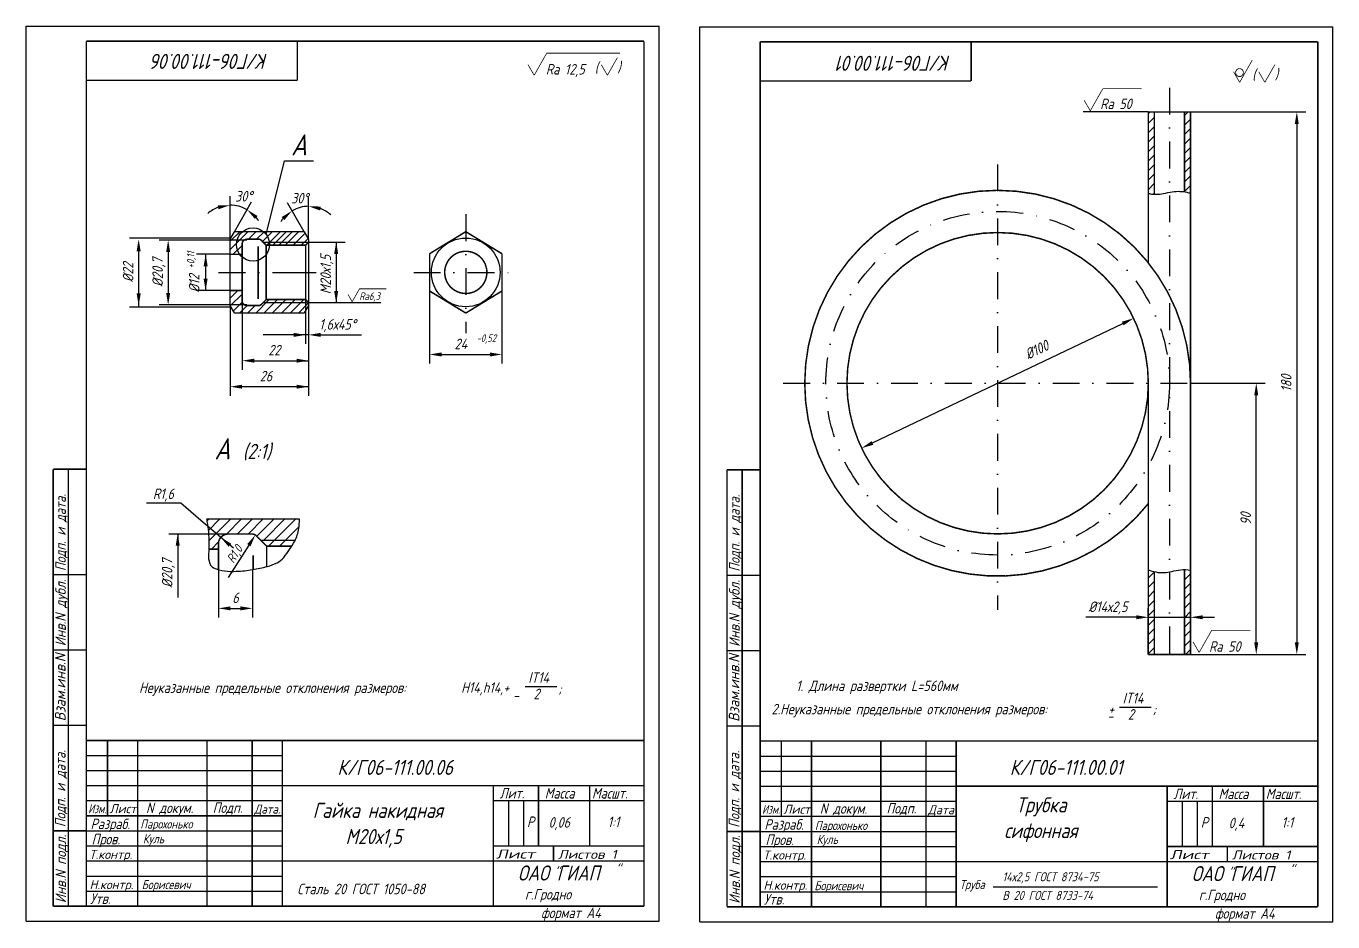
# Model space of a CAD drawing. Extents: x 612 to 1929, y 187 to 790.
# Drawn here: x 1271.7 to 1705.2, y 492.8 to 790 of the extents above; entities that cross this region are included whole.
import ezdxf
from ezdxf.enums import TextEntityAlignment as Align

# ---------------------------------------------------------------- set-up
doc = ezdxf.new("R2010")
doc.units = 0
doc.header["$LTSCALE"] = 0.7
doc.header["$MEASUREMENT"] = 0
doc.linetypes.add('DASHDOT', pattern=[25.4, 12.7, -6.35, 0, -6.35])
doc.layers.get('0').update_dxf_attribs({"linetype": 'CONTINUOUS'})
doc.layers.get('DEFPOINTS').update_dxf_attribs({"linetype": 'CONTINUOUS'})
doc.styles.add('ROMANC', font='romanc', dxfattribs={"width": 0.8, "oblique": 15, "height": 3.5})

# ---------------------------------------------------------------- blocks, each defined once
blk = doc.blocks.new('*X1')
at = {"color": 0}
for p, q in [((599.41, 718.85), (601.41, 720.85)), ((611.41, 721.42), (611.64, 721.64)), ((611.41, 718.28), (613.41, 720.28)), ((599.41, 715.71), (601.41, 717.71)), ((611.41, 715.14), (613.41, 717.14)), ((599.41, 712.57), (601.41, 714.57)), ((599.41, 709.42), (601.41, 711.42)), ((611.41, 711.99), (613.41, 713.99)), ((599.41, 706.28), (601.41, 708.28)), ((611.41, 708.85), (613.41, 710.85)), ((611.41, 705.71), (613.41, 707.71)), ((599.41, 703.14), (601.41, 705.14)), ((611.41, 702.56), (613.41, 704.56)), ((599.41, 699.99), (601.41, 701.99)), ((599.41, 696.85), (601.41, 698.85)), ((611.41, 699.42), (613.41, 701.42)), ((611.41, 696.28), (613.41, 698.28)), ((599.41, 693.71), (601.41, 695.71)), ((611.79, 693.51), (613.41, 695.14))]:
    blk.add_line(p, q, dxfattribs=at)
blk = doc.blocks.new('*X0')
at = {"color": 0}
for p, q in [((599.41, 872.86), (600.06, 873.51)), ((599.41, 869.72), (601.41, 871.72)), ((611.41, 872.29), (612.63, 873.51)), ((599.41, 866.58), (601.41, 868.58)), ((611.41, 869.15), (613.41, 871.15)), ((611.41, 866.01), (613.41, 868.01)), ((599.41, 863.43), (601.41, 865.43)), ((611.41, 862.86), (613.41, 864.86)), ((599.41, 860.29), (601.41, 862.29)), ((599.41, 857.15), (601.41, 859.15)), ((611.41, 859.72), (613.41, 861.72)), ((611.41, 856.58), (613.41, 858.58)), ((599.41, 854.01), (601.41, 856.01)), ((611.41, 853.43), (613.41, 855.43)), ((599.41, 850.86), (601.41, 852.86)), ((611.41, 850.29), (613.41, 852.29)), ((599.41, 847.72), (601.41, 849.72)), ((601.06, 846.22), (601.41, 846.58)), ((611.41, 847.15), (613.41, 849.15))]:
    blk.add_line(p, q, dxfattribs=at)

msp = doc.modelspace()

# ---------------------------------------------------------------- linework, layer by layer
for p, q in [((1271.65, 492.95), (1271.65, 789.95)), ((1271.65, 789.95), (1481.65, 789.95)), ((1481.65, 492.95), (1481.65, 789.95)), ((1495.23, 789.75), (1705.23, 789.75)), ((1495.23, 492.75), (1495.23, 789.75)), ((1705.23, 492.75), (1705.23, 789.75)), ((1644, 761.47), (1622.41, 761.47)), ((1644, 761.47), (1658, 761.47)), ((1351.26, 720.83), (1357.36, 745.23)), ((1357.36, 745.23), (1366.96, 745.23)), ((1350.31, 718.25), (1361.29, 718.25)), ((1350.31, 718.25), (1353.22, 718.25)), ((1351.32, 717.25), (1361.29, 717.25)), ((1361.29, 718.25), (1365.38, 718.25)), ((1350.31, 698.25), (1361.29, 698.25)), ((1350.31, 698.25), (1358.88, 698.25)), ((1350.31, 698.25), (1353.22, 698.25)), ((1351.32, 699.25), (1361.29, 699.25)), ((1361.29, 698.25), (1364.95, 698.25)), ((1323.08, 631.73), (1311.56, 631.73)), ((1349.46, 619.43), (1360.94, 619.43)), ((1349.46, 619.43), (1360.94, 619.43)), ((1351.46, 617.43), (1359.81, 617.43)), ((1437.22, 570.82), (1447.71, 570.82)), ((1634.45, 564.04), (1644.95, 564.04)), ((1431.65, 532.95), (1431.65, 517.95)), ((1436.65, 532.95), (1436.65, 517.95)), ((1655.23, 532.75), (1655.23, 517.75)), ((1660.23, 532.75), (1660.23, 517.75)), ((1592.54, 504.41), (1647.03, 504.41)), ((1271.65, 492.95), (1481.65, 492.95)), ((1495.23, 492.75), (1705.23, 492.75)), ((1495.23, 492.75), (1705.23, 492.75))]:
    msp.add_line(p, q)
at = {"linetype": 'DASHDOT'}
for p, q in [((1651, 769.52), (1651, 577.85)), ((1594, 744.04), (1594, 596.33)), ((1417.53, 727.55), (1417.53, 688.09)), ((1335.52, 708.25), (1361.29, 708.25)), ((1361.29, 708.25), (1367.85, 708.25)), ((1400.24, 708.25), (1432.38, 708.25)), ((1522.89, 671.47), (1674.02, 671.47))]:
    msp.add_line(p, q, dxfattribs=at)
at = {"color": 0, "linetype": 'ByBlock'}
for p, q in [((1651, 761.47), (1696.27, 761.47)), ((1693.27, 757.47), (1693.27, 585.47)), ((1339.31, 719.25), (1339.31, 733.56)), ((1365.38, 719.25), (1365.38, 733.17)), ((1340.76, 721.75), (1346.47, 731.64)), ((1363.94, 721.75), (1358.42, 731.31)), ((1339.31, 719.55), (1305.99, 719.55)), ((1344.91, 718.97), (1315.78, 718.97)), ((1365.38, 718.25), (1377.54, 718.25)), ((1374.54, 718.25), (1374.54, 698.26)), ((1308.99, 715.25), (1308.99, 696.74)), ((1318.78, 715.25), (1318.78, 701.25)), ((1339.31, 714.25), (1328.21, 714.25)), ((1331.21, 714.25), (1331.21, 702.25)), ((1365.38, 708.25), (1365.38, 675.94)), ((1339.31, 702.25), (1328.21, 702.25)), ((1343.32, 701.25), (1343.32, 675.94)), ((1364.38, 699.25), (1364.38, 684.51)), ((1365.38, 698.25), (1365.38, 684.51)), ((1365.65, 698.26), (1389.31, 698.26)), ((1405.53, 702.07), (1405.53, 678.01)), ((1429.53, 702.07), (1429.53, 678.01)), ((1339.31, 696.74), (1305.99, 696.74)), ((1344.91, 697.44), (1315.78, 697.44)), ((1339.31, 697.44), (1339.31, 667.32)), ((1365.38, 691.82), (1365.38, 667.32)), ((1552.48, 651.67), (1635.52, 691.28)), ((1365.38, 687.51), (1350.31, 687.51)), ((1365.38, 687.51), (1364.38, 687.51)), ((1369.38, 687.51), (1382.93, 687.51)), ((1409.53, 681.01), (1425.53, 681.01)), ((1347.32, 678.94), (1365.38, 678.94)), ((1365.38, 670.32), (1343.32, 670.32)), ((1658, 671.47), (1682.81, 671.47)), ((1679.81, 585.47), (1679.81, 667.48)), ((1329.6, 625.94), (1322.93, 631.63)), ((1340.46, 616.7), (1329.6, 625.94)), ((1338.66, 621.43), (1318.95, 621.43)), ((1321.95, 621.43), (1321.95, 601.59)), ((1321.95, 621.43), (1321.95, 609.59)), ((1339.27, 617.71), (1338.66, 618.23)), ((1345.56, 617.74), (1343.41, 614.37)), ((1343.41, 614.37), (1338.72, 607.01)), ((1335.46, 609.59), (1335.46, 593.77)), ((1346.78, 609.63), (1346.78, 593.77)), ((1321.95, 601.59), (1321.95, 600.38)), ((1339.46, 596.77), (1342.78, 596.77)), ((1644, 581.47), (1644, 596.81)), ((1658, 581.47), (1658, 596.81)), ((1640, 593.81), (1623.28, 593.81)), ((1644, 593.81), (1658, 593.81)), ((1662, 593.81), (1666, 593.81)), ((1651, 581.47), (1696.27, 581.47)), ((1661.75, 581.47), (1682.81, 581.47))]:
    msp.add_line(p, q, dxfattribs=at)
at = {"color": 0}
for p, q in [((1339.31, 715.87), (1345.2, 721.75)), ((1339.31, 718.56), (1342.51, 721.75)), ((1345.39, 719.25), (1347.89, 721.75)), ((1348.09, 719.25), (1350.59, 721.75)), ((1350.05, 718.52), (1353.28, 721.75)), ((1351.48, 717.25), (1355.98, 721.75)), ((1353.46, 717.25), (1357.96, 721.75)), ((1355.45, 717.25), (1359.95, 721.75)), ((1357.55, 717.25), (1362.05, 721.75)), ((1360.24, 717.25), (1364.23, 721.25)), ((1340.39, 714.25), (1343.32, 717.17)), ((1362.93, 717.25), (1365.22, 719.54)), ((1339.31, 699.7), (1341.86, 702.25)), ((1339.4, 697.1), (1343.32, 701.01)), ((1340.39, 695.39), (1343.38, 698.38)), ((1347.83, 694.75), (1352.33, 699.25)), ((1350.53, 694.75), (1355.03, 699.25)), ((1353.34, 694.75), (1357.84, 699.25)), ((1356.38, 694.75), (1360.88, 699.25)), ((1359.29, 694.75), (1363.79, 699.25)), ((1361.99, 694.75), (1365.38, 698.15)), ((1342.45, 694.75), (1344.95, 697.25)), ((1345.14, 694.75), (1347.64, 697.25)), ((1331.64, 625.71), (1332.35, 626.43)), ((1332.05, 622.54), (1335.94, 626.43)), ((1334.71, 621.6), (1339.53, 626.43)), ((1338.13, 621.43), (1343.13, 626.43)), ((1341.72, 621.43), (1346.72, 626.43)), ((1345.31, 621.43), (1350.31, 626.43)), ((1348.18, 620.71), (1353.9, 626.43)), ((1350.5, 619.43), (1357.5, 626.43)), ((1352.09, 617.43), (1361.09, 626.43)), ((1332.29, 619.18), (1334.53, 621.43)), ((1355.68, 617.43), (1362.21, 623.96)), ((1333.13, 616.43), (1335.52, 618.82))]:
    msp.add_line(p, q, dxfattribs=at)
at = {"linetype": 'Continuous'}
for p, q in [((1291.65, 547.95), (1356.65, 547.95)), ((1515.23, 547.75), (1580.23, 547.75)), ((1291.65, 542.95), (1356.65, 542.95)), ((1515.23, 542.75), (1580.23, 542.75)), ((1291.65, 537.95), (1356.65, 537.95)), ((1515.23, 537.75), (1580.23, 537.75)), ((1291.65, 522.95), (1356.65, 522.95)), ((1515.23, 522.75), (1580.23, 522.75)), ((1291.65, 517.95), (1356.65, 517.95)), ((1515.23, 517.75), (1580.23, 517.75)), ((1291.65, 512.95), (1356.65, 512.95)), ((1515.23, 512.75), (1580.23, 512.75)), ((1291.65, 507.95), (1356.65, 507.95)), ((1515.23, 507.75), (1580.23, 507.75)), ((1291.65, 502.95), (1356.65, 502.95)), ((1515.23, 502.75), (1580.23, 502.75))]:
    msp.add_line(p, q, dxfattribs=at)
for points, const_width in [([(1291.65, 497.95), (1291.65, 784.95)], 0.5), ([(1291.65, 784.95), (1476.65, 784.95)], 0.5), ([(1361.63, 771.95), (1361.63, 784.95)], 0.5), ([(1476.65, 497.95), (1476.65, 784.95)], 0.5), ([(1515.23, 784.75), (1700.23, 784.75)], 0.5), ([(1515.23, 497.75), (1515.23, 784.75)], 0.5), ([(1585.21, 771.75), (1585.21, 784.75)], 0.5), ([(1700.23, 497.75), (1700.23, 784.75)], 0.5), ([(1440.23, 773.66), (1444.39, 781)], 0.25), ([(1444.39, 781), (1468.75, 781)], 0.3), ([(1438.19, 777.16), (1440.23, 773.66)], 0.25), ([(1462.49, 777.16), (1464.52, 773.66)], 0.25), ([(1464.52, 773.66), (1467.86, 779.55)], 0.25), ([(1674.31, 771.31), (1678.48, 778.65)], 0.25), ([(1682.66, 771.31), (1686, 777.19)], 0.25), ([(1291.63, 771.95), (1361.63, 771.95)], 0.5), ([(1515.21, 771.75), (1585.21, 771.75)], 0.5), ([(1672.28, 774.81), (1674.31, 771.31)], 0.25), ([(1680.63, 774.81), (1682.66, 771.31)], 0.25), ([(1624.74, 761.86), (1628.91, 769.19)], 0.25), ([(1628.91, 769.19), (1641.78, 769.19)], 0.3), ([(1622.71, 765.36), (1624.74, 761.86)], 0.25), ([(1644, 761.47), (1644, 711.42)], 0.5), ([(1658, 761.47), (1644, 761.47)], 0.5), ([(1646, 761.47), (1646, 734.16)], 0.5), ([(1656, 761.47), (1656, 734.99)], 0.5), ([(1658, 761.47), (1658, 581.47)], 0.5), ([(1339.31, 719.25), (1340.76, 721.75)], 0.5), ([(1340.76, 721.75), (1361.29, 721.75)], 0.5), ([(1361.29, 721.75), (1363.94, 721.75)], 0.5), ([(1365.38, 719.25), (1363.94, 721.75)], 0.5), ([(1405.53, 714.44), (1417.53, 721.75)], 0.5), ([(1417.53, 721.75), (1429.53, 714.44)], 0.5), ([(1339.31, 719.25), (1339.31, 708.25)], 0.5), ([(1343.32, 717.65), (1343.32, 698.85)], 0.5), ([(1343.32, 716.75), (1343.32, 699.75)], 0.5), ([(1344.91, 719.25), (1348.9, 719.25)], 0.5), ([(1348.65, 716.88), (1348.65, 699.42)], 0.5), ([(1349.61, 718.96), (1351.32, 717.25)], 0.5), ([(1351.32, 717.25), (1364.38, 717.25)], 0.5), ([(1351.32, 717.25), (1351.32, 699.05)], 0.5), ([(1361.29, 717.25), (1364.38, 717.25)], 0.5), ([(1365.38, 718.25), (1364.38, 717.25)], 0.5), ([(1364.38, 717.25), (1364.38, 699.25)], 0.5), ([(1365.38, 719.25), (1365.38, 708.25)], 0.5), ([(1339.31, 714.25), (1343.32, 714.25)], 0.5), ([(1405.53, 714.44), (1405.53, 702.07)], 0.5), ([(1429.53, 714.44), (1429.53, 702.07)], 0.5), ([(1339.31, 708.25), (1339.31, 697.25)], 0.5), ([(1365.38, 708.25), (1365.38, 697.25)], 0.5), ([(1339.31, 702.25), (1343.32, 702.25)], 0.5), ([(1379.84, 698.52), (1382.25, 702.77)], 0.25), ([(1382.25, 702.77), (1391.13, 702.77)], 0.3), ([(1349.61, 697.54), (1351.32, 699.25)], 0.5), ([(1351.32, 699.25), (1364.38, 699.25)], 0.5), ([(1361.29, 699.25), (1364.38, 699.25)], 0.5), ([(1365.38, 698.25), (1364.38, 699.25)], 0.5), ([(1378.44, 700.93), (1379.84, 698.52)], 0.25), ([(1405.53, 702.07), (1417.53, 694.75)], 0.5), ([(1429.53, 702.07), (1417.53, 694.75)], 0.5), ([(1339.31, 697.25), (1340.76, 694.75)], 0.5), ([(1340.76, 694.75), (1361.29, 694.75)], 0.5), ([(1344.91, 697.25), (1348.9, 697.25)], 0.5), ([(1361.29, 694.75), (1363.94, 694.75)], 0.5), ([(1365.38, 697.25), (1363.94, 694.75)], 0.5), ([(1644, 671.47), (1644, 581.47)], 0.5), ([(1280.65, 497.95), (1280.65, 642.95)], 0.5), ([(1280.65, 642.95), (1291.65, 642.95)], 0.5), ([(1285.65, 497.95), (1285.65, 642.95)], 0.5), ([(1504.23, 497.75), (1504.23, 642.75)], 0.5), ([(1504.23, 642.75), (1515.23, 642.75)], 0.5), ([(1509.23, 497.75), (1509.23, 642.75)], 0.5), ([(1331.52, 626.43), (1362.32, 626.43)], 0.5), ([(1338.66, 621.43), (1346.64, 621.43)], 0.5), ([(1348.05, 620.84), (1351.46, 617.43)], 0.5), ([(1332.26, 616.43), (1335.46, 616.43)], 0.5), ([(1335.46, 618.23), (1335.46, 609.59)], 0.5), ([(1335.46, 616.43), (1335.46, 609.59)], 0.5), ([(1351.46, 617.43), (1359.81, 617.43)], 0.5), ([(1351.46, 617.43), (1351.46, 610.63)], 0.5), ([(1347, 614.36), (1347, 609.66)], 0.5), ([(1280.65, 607.95), (1291.65, 607.95)], 0.5), ([(1504.23, 607.75), (1515.23, 607.75)], 0.5), ([(1646, 608.94), (1646, 581.52)], 0.5), ([(1656, 609.62), (1656, 581.52)], 0.5), ([(1658.83, 585.65), (1660.86, 582.15)], 0.25), ([(1660.86, 582.15), (1665.03, 589.49)], 0.25), ([(1665.03, 589.49), (1677.9, 589.49)], 0.3), ([(1280.65, 582.95), (1291.65, 582.95)], 0.5), ([(1504.23, 582.75), (1515.23, 582.75)], 0.5), ([(1644, 581.47), (1658, 581.47)], 0.5), ([(1280.65, 557.95), (1291.65, 557.95)], 0.5), ([(1504.23, 557.75), (1515.23, 557.75)], 0.5), ([(1291.65, 552.95), (1291.65, 497.95)], 0.5), ([(1298.65, 552.95), (1298.65, 527.95)], 0.5), ([(1308.65, 552.95), (1308.65, 497.95)], 0.5), ([(1331.65, 552.95), (1331.65, 497.95)], 0.5), ([(1346.65, 552.95), (1346.65, 497.95)], 0.5), ([(1356.65, 552.95), (1356.65, 497.95)], 0.5), ([(1515.23, 552.75), (1515.23, 497.75)], 0.5), ([(1522.23, 552.75), (1522.23, 527.75)], 0.5), ([(1532.23, 552.75), (1532.23, 497.75)], 0.5), ([(1555.23, 552.75), (1555.23, 497.75)], 0.5), ([(1570.23, 552.75), (1570.23, 497.75)], 0.5), ([(1580.23, 552.75), (1580.23, 497.75)], 0.5), ([(1426.65, 537.95), (1426.65, 497.95)], 0.5), ([(1441.65, 537.95), (1441.65, 517.95)], 0.5), ([(1458.65, 537.95), (1458.65, 517.95)], 0.5), ([(1650.23, 537.75), (1650.23, 497.75)], 0.5), ([(1665.23, 537.75), (1665.23, 517.75)], 0.5), ([(1682.23, 537.75), (1682.23, 517.75)], 0.5), ([(1280.65, 522.95), (1291.65, 522.95)], 0.5), ([(1504.23, 522.75), (1515.23, 522.75)], 0.5), ([(1446.65, 517.95), (1446.65, 512.95)], 0.5), ([(1670.23, 517.75), (1670.23, 512.75)], 0.5), ([(1356.65, 512.95), (1476.65, 512.95)], 0.5), ([(1580.23, 512.75), (1700.51, 512.75)], 0.5), ([(1580.23, 512.75), (1700.23, 512.75)], 0.5), ([(1280.65, 497.95), (1476.65, 497.95)], 0.5), ([(1291.65, 497.95), (1476.65, 497.95)], 0.5), ([(1504.23, 497.75), (1700.23, 497.75)], 0.5), ([(1504.23, 497.75), (1700.23, 497.75)], 0.5), ([(1515.23, 497.75), (1700.23, 497.75)], 0.5)]:
    msp.add_lwpolyline(points, dxfattribs=dict(const_width=const_width))
for points, const_width in [([(1675.54, 774.54, 1.02775), (1672.98, 774.54, 1.02775)], 0.3), ([(1675.54, 774.54, -1.02775), (1672.98, 774.54, -1.02775)], 0.3), ([(1530, 671.47, -1), (1658, 671.47, -1)], 0.5), ([(1544, 671.47, -1), (1644, 671.47, -1)], 0.5), ([(1344.91, 719.25, 0.414214), (1343.32, 717.65, 0.414214)], 0.5), ([(1349.61, 718.96, 0.198912), (1348.9, 719.25, 0.198912)], 0.5), ([(1410.53, 708.25, -1), (1424.53, 708.25, -1)], 0.5), ([(1410.53, 708.25, 1), (1424.53, 708.25, 1)], 0.5), ([(1343.32, 698.85, 0.414214), (1344.91, 697.25, 0.414214)], 0.5), ([(1348.9, 697.25, 0.198912), (1349.61, 697.54, 0.198912)], 0.5), ([(1530, 671.47, 0.709188), (1644, 631.53, 1)], 0.5), ([(1544, 671.47, 1), (1644, 671.47, 1)], 0.5), ([(1338.66, 621.43, 0.414214), (1335.46, 618.23, 0.414214)], 0.5), ([(1348.05, 620.84, 0.198912), (1346.64, 621.43, 0.198912)], 0.5)]:
    msp.add_lwpolyline(points, format="xyb", dxfattribs=dict(const_width=const_width))
for points in [[(1644, 734.46, 0.005268), (1644.39, 734.37, 0.069654), (1647.18, 734.17, 0.045006), (1649.71, 734.57, -0.037919), (1652.71, 735.09, -0.090658), (1657.35, 734.69, -0.007944), (1658, 734.51)], [(1331.52, 626.43, -0.002335), (1331.65, 625.63, -0.012135), (1332.11, 622.03, -0.047304), (1332.16, 614.87, 0.1054), (1332.56, 611.66, 0.19608), (1333.78, 610.26, 0.090842), (1337.52, 609.18, 0.037429), (1341.39, 609.07, 0.026758), (1346.78, 609.63, 0.028786), (1351.68, 610.69, 0.042114), (1354.9, 611.88, 0.112733), (1357.12, 613.62, 0.047811), (1360.77, 619.1, 0.088406), (1362.13, 623.27, 0.039853), (1362.32, 626.43)], [(1644, 609.53, 0.033613), (1646.44, 608.84, 0.069654), (1649.23, 608.64, 0.045006), (1651.76, 609.04, -0.037919), (1654.76, 609.56, -0.062844), (1658, 609.46, -0.070612)]]:
    msp.add_lwpolyline(points, format="xyb")
at = {"linetype": 'Continuous', "const_width": 0.5}
for points in [[(1291.65, 552.95), (1476.65, 552.95)], [(1515.23, 552.75), (1700.23, 552.75)], [(1356.65, 537.95), (1476.65, 537.95)], [(1580.23, 537.75), (1700.23, 537.75)], [(1291.65, 532.95), (1356.65, 532.95)], [(1426.65, 532.95), (1476.65, 532.95)], [(1515.23, 532.75), (1580.23, 532.75)], [(1650.23, 532.75), (1700.23, 532.75)], [(1291.65, 527.95), (1356.65, 527.95)], [(1515.23, 527.75), (1580.23, 527.75)], [(1426.65, 517.95), (1476.65, 517.95)], [(1650.23, 517.75), (1700.23, 517.75)]]:
    msp.add_lwpolyline(points, dxfattribs=at)
at = {"linetype": 'DASHDOT'}
msp.add_circle((1594, 671.47), 57, dxfattribs=at)
for centre, radius in [((1346.93, 717.51), 5.5), ((1417.53, 708.25), 11.39)]:
    msp.add_circle(centre, radius)
at = {"color": 0, "linetype": 'ByBlock'}
for centre, radius, start, end in [((1339.31, 719.25), 11.3, 110.3834, 130.7667), ((1339.31, 719.25), 11.3, 60, 90), ((1365.38, 719.25), 10.92, 90, 120), ((1365.38, 719.25), 10.92, 47.7807, 68.8903), ((1339.31, 719.25), 11.3, 32.9343, 39.6166), ((1365.4, 719.25), 10.92, 141.1097, 147.2261)]:
    msp.add_arc(centre, radius, start, end, dxfattribs=at)
for points in [[(1692.6, 757.47), (1693.93, 757.47), (1693.27, 761.47)], [(1335.26, 730.5), (1335.5, 729.19), (1339.31, 730.56)], [(1347.59, 725.95), (1348.45, 726.97), (1344.97, 729.04)], [(1356.45, 726.61), (1357.32, 725.6), (1359.92, 728.71)], [(1369.19, 728.78), (1369.44, 730.09), (1365.38, 730.17)], [(1308.32, 715.25), (1309.66, 715.25), (1308.99, 719.25)], [(1318.11, 714.97), (1319.44, 714.97), (1318.78, 718.97)], [(1373.87, 714.38), (1375.2, 714.38), (1374.54, 718.38)], [(1330.54, 710.28), (1331.88, 710.28), (1331.21, 714.28)], [(1330.54, 706.21), (1331.88, 706.21), (1331.21, 702.21)], [(1308.32, 701.25), (1309.66, 701.25), (1308.99, 697.25)], [(1318.11, 701.44), (1319.44, 701.44), (1318.78, 697.44)], [(1373.87, 702.03), (1375.2, 702.03), (1374.54, 698.03)], [(1635.8, 690.68), (1635.23, 691.89), (1639.13, 693.01)], [(1360.38, 688.18), (1360.38, 686.84), (1364.38, 687.51)], [(1369.38, 688.18), (1369.38, 686.84), (1365.38, 687.51)], [(1409.53, 681.68), (1409.53, 680.34), (1405.53, 681.01)], [(1425.53, 681.68), (1425.53, 680.34), (1429.53, 681.01)], [(1347.32, 679.61), (1347.32, 678.28), (1343.32, 678.94)], [(1361.38, 679.61), (1361.38, 678.28), (1365.38, 678.94)], [(1343.32, 670.99), (1343.32, 669.65), (1339.31, 670.32)], [(1361.38, 670.99), (1361.38, 669.65), (1365.38, 670.32)], [(1679.14, 667.48), (1680.47, 667.48), (1679.81, 671.47)], [(1552.77, 651.06), (1552.2, 652.27), (1548.87, 649.94)], [(1321.28, 617.55), (1322.61, 617.55), (1321.95, 621.55)], [(1338.84, 617.2), (1339.71, 618.22), (1336.23, 620.3)], [(1346.12, 617.38), (1345, 618.1), (1347.71, 621.12)], [(1339.46, 597.44), (1339.46, 596.1), (1335.46, 596.77)], [(1342.78, 597.44), (1342.78, 596.1), (1346.78, 596.77)], [(1640, 594.48), (1640, 593.15), (1644, 593.81)], [(1662, 594.48), (1662, 593.15), (1658, 593.81)], [(1679.14, 585.47), (1680.47, 585.47), (1679.81, 581.47)], [(1692.6, 585.47), (1693.93, 585.47), (1693.27, 581.47)]]:
    msp.add_solid(points, dxfattribs=at)
at = {"layer": 'DEFPOINTS', "color": 0, "linetype": 'ByBlock'}
for p in [(1661.75, 761.47), (1341.34, 730.37), (1344.15, 728.96), (1363.84, 730.06), (1340.76, 721.75), (1340.76, 721.75), (1363.94, 721.75), (1339.31, 719.25), (1339.31, 719.25), (1339.31, 719.25), (1339.31, 719.25), (1339.31, 719.25), (1344.91, 719.25), (1365.38, 719.25), (1365.38, 719.25), (1365.38, 718.25), (1339.31, 715.25), (1339.31, 708.25), (1339.31, 708.25), (1365.38, 708.25), (1331.21, 701.25), (1339.31, 701.25), (1364.38, 699.25), (1365.38, 699.25), (1365.38, 698.25), (1374.54, 699.25), (1405.53, 702.07), (1429.53, 702.07), (1339.31, 697.25), (1343.32, 695.82), (1344.91, 697.25), (1339.31, 691.82), (1365.38, 691.82), (1365.38, 691.82), (1639.13, 693.01), (1364.38, 687.51), (1429.53, 681.01), (1365.38, 678.94), (1339.31, 670.32), (1661.75, 671.47), (1679.81, 671.47), (1548.87, 649.94), (1336.23, 620.3), (1338.66, 621.43), (1347.71, 621.12), (1338.66, 618.23), (1346.64, 619.43), (1321.95, 609.59), (1335.46, 609.59), (1335.46, 609.59), (1346.78, 609.63), (1341.05, 599.43), (1341.05, 599.43), (1346.78, 596.77), (1658, 593.81), (1644, 581.47), (1658, 581.47), (1661.75, 581.47), (1661.75, 581.47), (1693.27, 581.47)]:
    msp.add_point(p, dxfattribs=at)

# ---------------------------------------------------------------- block references
for name in ['*X0', '*X1']:
    msp.add_blockref(name, (1044.58, -112.03))

# ---------------------------------------------------------------- texts
at = {"style": 'ROMANC', "oblique": 15, "width": 0.8}
for s, height, rotation, p in [('К/Г06-111.00.06', 5, 180, (1351.92, 780.75)), ('К/Г06-111.00.01', 5, 180, (1578.44, 780.13)), ('Подп. и дата.', 3.5, 90, (1284.83, 609.14)), ('Подп. и дата.', 3.5, 90, (1508.41, 608.94)), ('Подп. и дата.', 3.5, 90, (1284.73, 524.18)), ('Подп. и дата.', 3.5, 90, (1508.31, 523.98))]:
    msp.add_text(s, height=height, rotation=rotation, dxfattribs=at).set_placement(p)
at = {"color": 0, "linetype": 'ByBlock', "style": 'ROMANC', "oblique": 15, "width": 0.8}
for s, height, p in [('Ra 12,5', 3.5, (1450.54, 775.64)), ('Ra 50', 3.5, (1633.25, 764.17)), ('А', 7, (1362.18, 750.54)), ('30%%D', 3.5, (1343.84, 733.5)), ('30%%d', 3.5, (1362.44, 732.87)), ('Ra6,3', 2.5, (1385.64, 700.35)), ('1,6х45%%D', 3.5, (1374.97, 691.01)), ('24', 3.5, (1415.89, 684.51)), ('-0,52', 2.5, (1424.36, 686.43)), ('22', 3.5, (1353.98, 682.44)), ('26', 3.5, (1351.22, 673.82)), ('А', 7, (1336.75, 649.7)), ('(2:1)', 5, (1348.21, 648.86)), ('R1,6', 3.5, (1317.19, 634.78)), ('6', 3.5, (1341.12, 600.27)), ('%%C14х2,5', 3.5, (1630.61, 597.31)), ('Ra 50', 3.5, (1669.37, 584.12)), ('1. Длина развертки L=560мм', 3.5, (1553.93, 571.08))]:
    msp.add_text(s, height=height, dxfattribs=at).set_placement(p, align=Align.MIDDLE_CENTER)
at = {"style": 'ROMANC', "oblique": 15, "width": 0.8}
for s, height, p in [('(', 3.5, (1460.34, 774.49)), (')', 3.5, (1467.83, 774.63)), (')', 3.5, (1685.97, 772.27)), ('(', 3.5, (1678.48, 772.14)), ('IT14', 3.5, (1438.27, 572.05)), ('Неуказанные предельные отклонения размеров:', 3.5, (1309.12, 568.7)), ('H14,h14,+', 3.5, (1416, 568.74)), ('2', 3.5, (1440.02, 566.63)), (';', 3.5, (1448.24, 568.38)), ('IT14', 3.5, (1635.5, 565.26)), ('-', 3.5, (1433.17, 566.1)), ('2.Неуказанные предельные отклонения размеров:', 3.5, (1518.98, 561.6)), ('+', 3.5, (1630.7, 561.65)), (';', 3.5, (1645.47, 561.6)), ('-', 3.5, (1630.4, 559.32)), ('2', 3.5, (1637.25, 559.85)), ('К/Г06-111.00.06', 5, (1374.93, 541.51)), ('К/Г06-111.00.01', 5, (1598.04, 541.51)), ('Лит.', 3.5, (1428.75, 533.67)), ('Масса', 3.5, (1443.72, 533.67)), ('Масшт.', 3.5, (1459.38, 533.67)), ('Трубка ', 5, (1600.09, 529.09)), ('Лит.', 3.5, (1652.33, 533.47)), ('Масса', 3.5, (1667.3, 533.47)), ('Масшт.', 3.5, (1682.96, 533.47)), ('N докум.', 3.5, (1311.43, 528.83)), ('Подп.', 3.5, (1333.55, 528.89)), ('Гайка накидная ', 5, (1366.75, 527.25)), ('N докум.', 3.5, (1535.01, 528.63)), ('Подп.', 3.5, (1557.12, 528.69)), ('Разраб.', 3.5, (1293.02, 523.52)), ('Парохонько', 3, (1309.51, 523.71)), ('Р', 3.5, (1437.82, 524.21)), ('0,06', 3.5, (1444.99, 524.01)), ('1:1', 3.5, (1464.61, 524.21)), ('Разраб.', 3.5, (1516.6, 523.32)), ('Парохонько', 3, (1533.36, 523.23)), ('сифонная ', 5, (1596.21, 520.55)), ('Р', 3.5, (1661.4, 524.01)), ('0,4', 3.5, (1670.64, 523.81)), ('1:1', 3.5, (1688.19, 524.01)), ('Пров.', 3.5, (1293.39, 518.46)), ('Куль', 3, (1310.4, 518.81)), ('М20х1,5', 5, (1377.63, 518.56)), ('Пров.', 3.5, (1516.97, 518.26)), ('Куль', 3, (1533.98, 518.61)), ('"', 3.5, (1467.14, 507.98)), ('"', 3.5, (1690.72, 507.78)), ('ОАО ГИАП', 5, (1434.82, 506.46)), ('"', 3.5, (1446.84, 507.11)), ('14х2,5 ГОСТ 8734-75', 3, (1595.59, 506.21)), ('ОАО ГИАП', 5, (1658.4, 506.26)), ('"', 3.5, (1670.42, 506.91)), ('Борисевич', 3, (1310, 503.62)), ('Сталь 20 ГОСТ 1050-88', 3.5, (1361.63, 501.92)), ('г.Гродно', 3.5, (1437.19, 500.15)), ('Борисевич', 3, (1533.19, 503.26)), ('Труба ', 3, (1581.38, 503.63)), ('В 20 ГОСТ 8733-74', 3, (1595.59, 500.02)), ('г.Гродно', 3.5, (1660.77, 499.95)), ('Утв.', 3.5, (1292.9, 498.7)), ('Утв.', 3.5, (1516.48, 498.5)), ('формат А4', 3.5, (1442.52, 494.01)), ('формат А4', 3.5, (1666.1, 493.81))]:
    msp.add_text(s, height=height, dxfattribs=at).set_placement(p)
at = {"color": 0, "linetype": 'ByBlock', "style": 'ROMANC', "oblique": 15, "width": 0.8}
for s, height, rotation, p in [('+0,11', 2.5, 90, (1326.23, 712.34)), ('%%C22', 3.5, 90, (1305.49, 708.25)), ('%%C20,7', 3.5, 90, (1315.28, 708.25)), ('М20х1,5', 3.5, 90, (1371.04, 707.53)), ('%%C12', 3.5, 90, (1327.41, 704.56)), ('%%C100', 3.5, 25.5083, (1606.97, 682.57)), ('180', 3.5, 90, (1689.77, 671.47)), ('90', 3.5, 90, (1676.31, 626.48)), ('R1,0', 3, 57.5061, (1340.8, 614.78)), ('%%C20,7', 3.5, 90, (1318.45, 608.41))]:
    msp.add_text(s, height=height, rotation=rotation, dxfattribs=at).set_placement(p, align=Align.MIDDLE_CENTER)
at = {"style": 'ROMANC', "oblique": 15}
for s, width, p, p2 in [('Инв.N дубл.', 0.723128, (1284.83, 584.19), (1284.83, 606.37)), ('Инв.N дубл.', 0.723128, (1508.41, 583.99), (1508.41, 606.17)), ('Взам.инв.N', 0.781028, (1284.73, 559.3), (1284.73, 581.69)), ('Взам.инв.N', 0.781028, (1508.31, 559.1), (1508.31, 581.49)), ('Инв.N подл.', 0.723742, (1284.91, 498.97), (1284.91, 521.65)), ('Инв.N подл.', 0.723742, (1508.49, 498.77), (1508.49, 521.45))]:
    msp.add_text(s, height=3.5, rotation=90, dxfattribs=dict(at, width=width)).set_placement(p, p2, align=Align.FIT)
for s, width, p, p2 in [('Изм.', 0.652797, (1292.25, 528.8), (1298.22, 528.8)), ('Лист', 0.903967, (1299.32, 528.81), (1308.23, 528.81)), ('Дата.', 0.738775, (1347.31, 528.65), (1355.97, 528.65)), ('Изм.', 0.652797, (1515.83, 528.6), (1521.8, 528.6)), ('Лист', 0.903967, (1522.9, 528.61), (1531.81, 528.61)), ('Дата', 1.101447, (1570.89, 528.45), (1579.54, 528.45)), ('Т.контр.', 0.818423, (1292.57, 513.62), (1306.84, 513.62)), ('Лист', 1.31911, (1427.53, 513.75), (1440.53, 513.75)), ('Листов 1', 0.989332, (1448.1, 513.65), (1467.6, 513.65)), ('Т.контр.', 0.818423, (1516.15, 513.42), (1530.42, 513.42)), ('Лист', 1.31911, (1651.11, 513.55), (1664.11, 513.55)), ('Листов 1', 0.989332, (1671.68, 513.45), (1691.18, 513.45)), ('Н.контр.', 0.833169, (1292.7, 503.6), (1307.22, 503.6)), ('Н.контр.', 0.833169, (1516.28, 503.4), (1530.8, 503.4))]:
    msp.add_text(s, height=3, dxfattribs=dict(at, width=width)).set_placement(p, p2, align=Align.FIT)

doc.saveas('drawing.dxf')
